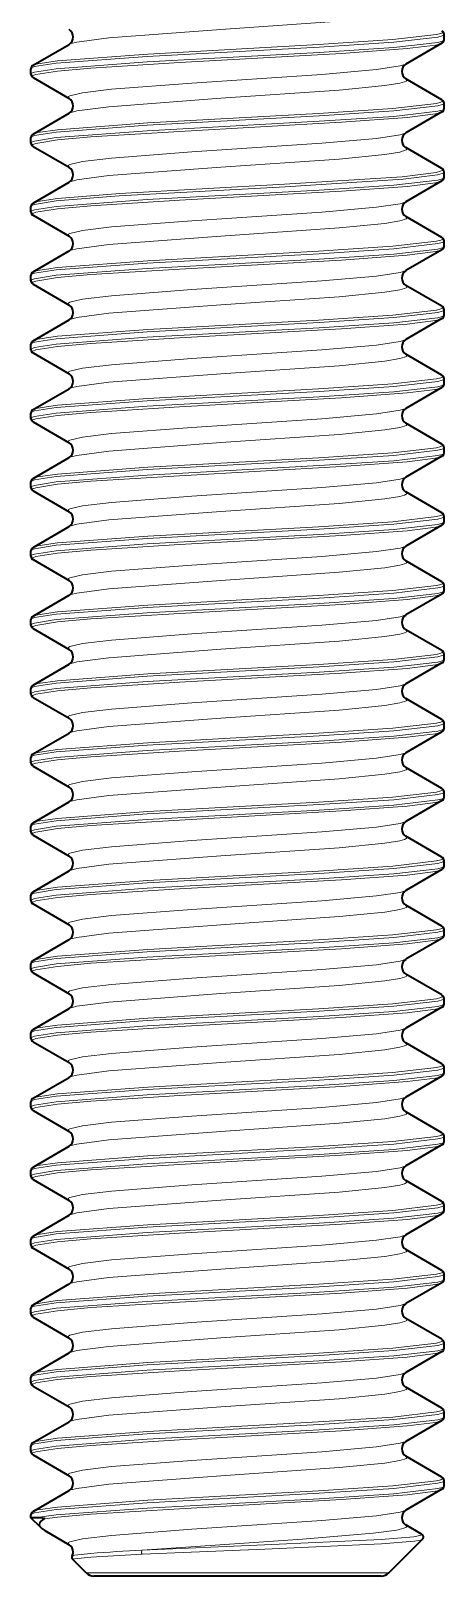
# Model space of a CAD drawing. Extents: x 327 to 941, y 153 to 765.
# Drawn here: x 621 to 624, y 681.17 to 692.39 of the extents above; entities that cross this region are included whole.
import ezdxf

# ---------------------------------------------------------------- set-up
doc = ezdxf.new("R2010")
doc.units = 0

msp = doc.modelspace()

# ---------------------------------------------------------------- linework, layer by layer
at = {"color": 7, "lineweight": 35, "ltscale": 0.007571}
for p, q in [((623.984, 692.302), (623.722, 692.15)), ((621.016, 692.141), (621.278, 692.293)), ((621.016, 692.052), (621.278, 691.9)), ((623.984, 691.891), (623.722, 692.043)), ((621.016, 691.641), (621.278, 691.793)), ((623.984, 691.802), (623.722, 691.65)), ((621.016, 691.552), (621.278, 691.4)), ((623.984, 691.391), (623.722, 691.543)), ((621.016, 691.141), (621.278, 691.293)), ((623.984, 691.302), (623.722, 691.15)), ((621.016, 691.052), (621.278, 690.9)), ((623.984, 690.891), (623.722, 691.043)), ((621.016, 690.641), (621.278, 690.793)), ((623.984, 690.802), (623.722, 690.65)), ((623.984, 690.391), (623.722, 690.543)), ((621.016, 690.141), (621.278, 690.293)), ((623.984, 689.891), (623.722, 690.043)), ((621.016, 689.641), (621.278, 689.793)), ((623.984, 689.391), (623.722, 689.543)), ((621.016, 689.141), (621.278, 689.293)), ((623.984, 688.891), (623.722, 689.043)), ((621.016, 688.641), (621.278, 688.793)), ((623.984, 688.391), (623.722, 688.543)), ((621.016, 688.141), (621.278, 688.293)), ((623.984, 687.891), (623.722, 688.043)), ((621.016, 687.641), (621.278, 687.793)), ((623.984, 687.391), (623.722, 687.543)), ((621.016, 687.141), (621.278, 687.293)), ((623.984, 686.891), (623.722, 687.043)), ((621.016, 686.641), (621.278, 686.793)), ((623.984, 686.391), (623.722, 686.543)), ((621.016, 686.141), (621.278, 686.293)), ((623.984, 685.891), (623.722, 686.043)), ((621.016, 685.641), (621.278, 685.793)), ((623.984, 685.391), (623.722, 685.543)), ((621.016, 685.141), (621.278, 685.293)), ((623.984, 684.891), (623.722, 685.043)), ((621.016, 684.641), (621.278, 684.793)), ((623.984, 684.391), (623.722, 684.543)), ((621.016, 684.141), (621.278, 684.293)), ((623.984, 683.891), (623.722, 684.043)), ((621.016, 683.641), (621.278, 683.793)), ((623.984, 683.391), (623.722, 683.543)), ((621.016, 683.141), (621.278, 683.293)), ((623.984, 682.891), (623.722, 683.043)), ((621.016, 682.641), (621.278, 682.793)), ((623.984, 682.391), (623.722, 682.543)), ((621.016, 682.141), (621.278, 682.293)), ((623.984, 681.891), (623.722, 682.043)), ((621.016, 681.641), (621.278, 681.793))]:
    msp.add_line(p, q, dxfattribs=at)
at = {"color": 7, "lineweight": 35, "ltscale": 0.000987244}
for p, q in [((624, 692.326), (624, 692.366)), ((621, 692.076), (621, 692.116)), ((624, 691.826), (624, 691.866)), ((621, 691.576), (621, 691.616)), ((624, 691.326), (624, 691.366)), ((621, 691.076), (621, 691.116)), ((624, 690.826), (624, 690.866)), ((621, 690.576), (621, 690.616))]:
    msp.add_line(p, q, dxfattribs=at)
at = {"color": 7, "lineweight": 35, "ltscale": 0.00757}
for p, q in [((621.016, 690.552), (621.278, 690.4)), ((623.984, 690.302), (623.722, 690.15)), ((621.016, 690.052), (621.278, 689.9)), ((623.984, 689.802), (623.722, 689.65)), ((621.016, 689.552), (621.278, 689.4)), ((623.984, 689.302), (623.722, 689.15)), ((621.016, 689.052), (621.278, 688.9)), ((623.984, 688.802), (623.722, 688.65)), ((621.016, 688.552), (621.278, 688.4)), ((623.984, 688.302), (623.722, 688.15)), ((621.016, 688.052), (621.278, 687.9)), ((623.984, 687.802), (623.722, 687.65)), ((621.016, 687.552), (621.278, 687.4)), ((623.984, 687.302), (623.722, 687.15)), ((621.016, 687.052), (621.278, 686.9)), ((623.984, 686.802), (623.722, 686.65)), ((621.016, 686.552), (621.278, 686.4)), ((623.984, 686.302), (623.722, 686.15)), ((621.016, 686.052), (621.278, 685.9)), ((623.984, 685.802), (623.722, 685.65)), ((621.016, 685.552), (621.278, 685.4)), ((623.984, 685.302), (623.722, 685.15)), ((621.016, 685.052), (621.278, 684.9)), ((623.984, 684.802), (623.722, 684.65)), ((621.016, 684.552), (621.278, 684.4)), ((623.984, 684.302), (623.722, 684.15)), ((621.016, 684.052), (621.278, 683.9)), ((623.984, 683.802), (623.722, 683.65)), ((621.016, 683.552), (621.278, 683.4)), ((623.984, 683.302), (623.722, 683.15)), ((621.016, 683.052), (621.278, 682.9)), ((623.984, 682.802), (623.722, 682.65)), ((621.016, 682.552), (621.278, 682.4)), ((623.984, 682.302), (623.722, 682.15)), ((621.016, 682.052), (621.278, 681.9)), ((623.984, 681.802), (623.722, 681.65))]:
    msp.add_line(p, q, dxfattribs=at)
at = {"color": 7, "lineweight": 35, "ltscale": 0.000985718}
for p, q in [((624, 690.326), (624, 690.366)), ((621, 690.076), (621, 690.116)), ((624, 689.826), (624, 689.866)), ((621, 689.576), (621, 689.616)), ((624, 689.326), (624, 689.366)), ((621, 689.076), (621, 689.116)), ((624, 688.826), (624, 688.866)), ((621, 688.576), (621, 688.616)), ((624, 688.326), (624, 688.366)), ((621, 688.076), (621, 688.116)), ((624, 687.826), (624, 687.866)), ((621, 687.576), (621, 687.616)), ((624, 687.326), (624, 687.366)), ((621, 687.076), (621, 687.116)), ((624, 686.826), (624, 686.866)), ((621, 686.576), (621, 686.616)), ((624, 686.326), (624, 686.366)), ((621, 686.076), (621, 686.116)), ((624, 685.826), (624, 685.866)), ((621, 685.576), (621, 685.616)), ((624, 685.326), (624, 685.366)), ((621, 685.076), (621, 685.116)), ((624, 684.826), (624, 684.866)), ((621, 684.576), (621, 684.616)), ((624, 684.326), (624, 684.366)), ((621, 684.076), (621, 684.116)), ((624, 683.826), (624, 683.866)), ((621, 683.576), (621, 683.616)), ((624, 683.326), (624, 683.366)), ((621, 683.076), (621, 683.116)), ((624, 682.826), (624, 682.866)), ((621, 682.576), (621, 682.616)), ((624, 682.326), (624, 682.366)), ((621, 682.076), (621, 682.116)), ((624, 681.826), (624, 681.866))]:
    msp.add_line(p, q, dxfattribs=at)
at = {"color": 7, "lineweight": 35, "ltscale": 0.000491333}
msp.add_line((621, 681.596), (621, 681.616), dxfattribs=at)
at = {"color": 7, "lineweight": 35, "ltscale": 0.001141}
msp.add_line((621.046, 681.596), (621, 681.596), dxfattribs=at)
at = {"color": 7, "lineweight": 35, "ltscale": 0.002551}
msp.add_line((621.072, 681.524), (621, 681.596), dxfattribs=at)
at = {"color": 7, "lineweight": 35, "ltscale": 0.000131553}
msp.add_line((621.101, 681.587), (621.097, 681.59), dxfattribs=at)
at = {"color": 7, "lineweight": 13, "ltscale": 0.002306}
msp.add_line((621.193, 681.599), (621.101, 681.587), dxfattribs=at)
at = {"color": 7, "lineweight": 35, "ltscale": 0.003328}
msp.add_line((623.837, 681.476), (623.722, 681.543), dxfattribs=at)
at = {"color": 7, "lineweight": 13, "ltscale": 0.000780697}
msp.add_line((621.101, 681.502), (621.076, 681.521), dxfattribs=at)
at = {"color": 7, "lineweight": 35, "ltscale": 0.005112}
msp.add_line((621.101, 681.502), (621.278, 681.4), dxfattribs=at)
at = {"color": 7, "lineweight": 35, "ltscale": 0.008615}
msp.add_line((623.599, 681.195), (623.843, 681.439), dxfattribs=at)
at = {"color": 7, "lineweight": 13, "ltscale": 0.009292}
msp.add_line((621.807, 681.33), (621.436, 681.309), dxfattribs=at)
at = {"color": 7, "lineweight": 35, "ltscale": 0.003435}
msp.add_line((621.401, 681.195), (621.304, 681.293), dxfattribs=at)
at = {"color": 7, "lineweight": 13, "ltscale": 0.003365}
msp.add_line((621.535, 681.195), (621.401, 681.195), dxfattribs=at)
at = {"color": 7, "lineweight": 13, "ltscale": 0.051595}
msp.add_line((623.599, 681.195), (621.535, 681.195), dxfattribs=at)
at = {"color": 7, "lineweight": 35, "ltscale": 0.003191}
msp.add_line((621.585, 681.172), (621.457, 681.172), dxfattribs=at)
at = {"color": 7, "lineweight": 35, "ltscale": 0.04894}
msp.add_line((623.543, 681.172), (621.585, 681.172), dxfattribs=at)
at = {"color": 7, "lineweight": 13}
for points in [[(621.278, 692.293), (621.291, 692.298), (621.333, 692.309), (621.565, 692.34), (622.38, 692.401), (623.237, 692.46), (623.57, 692.493), (623.679, 692.511), (623.713, 692.521), (623.724, 692.526), (623.728, 692.529), (623.729, 692.531), (623.729, 692.534)], [(624, 692.366), (623.999, 692.364), (623.998, 692.362), (623.995, 692.359), (623.986, 692.355), (623.955, 692.346), (623.636, 692.309), (623.093, 692.273), (621.845, 692.205), (621.184, 692.156)], [(624, 692.326), (623.999, 692.324), (623.998, 692.323), (623.995, 692.32), (623.986, 692.316), (623.955, 692.307), (623.635, 692.27), (623.092, 692.234), (621.844, 692.166), (621.184, 692.116)], [(623.99, 692.383), (623.989, 692.381), (623.988, 692.38), (623.985, 692.377), (623.976, 692.372), (623.945, 692.364), (623.628, 692.327), (623.088, 692.291), (621.848, 692.222), (621.192, 692.173)], [(623.984, 692.302), (623.973, 692.297), (623.938, 692.288), (623.732, 692.262), (623.256, 692.227), (622.078, 692.161), (621.435, 692.121), (621.193, 692.099)], [(621.184, 692.156), (621.026, 692.131), (621.005, 692.122), (621.001, 692.119), (621, 692.118), (621, 692.116)], [(621.184, 692.116), (621.026, 692.091), (621.005, 692.083), (621.001, 692.08), (621, 692.079), (621, 692.076)], [(621.193, 692.099), (621.036, 692.074), (621.015, 692.066), (621.011, 692.063), (621.01, 692.061), (621.01, 692.059)], [(621.192, 692.173), (621.049, 692.152), (621.016, 692.141)], [(621.271, 691.909), (621.272, 691.912), (621.274, 691.915), (621.283, 691.92), (621.374, 691.942), (621.585, 691.967), (622.168, 692.012), (623.113, 692.075), (623.509, 692.11), (623.68, 692.136), (623.722, 692.15)], [(621.278, 691.793), (621.291, 691.798), (621.333, 691.809), (621.565, 691.84), (622.38, 691.901), (623.237, 691.96), (623.57, 691.993), (623.679, 692.011), (623.713, 692.021), (623.724, 692.026), (623.728, 692.029), (623.729, 692.031), (623.729, 692.034)], [(624, 691.866), (623.999, 691.864), (623.998, 691.862), (623.995, 691.859), (623.986, 691.855), (623.955, 691.846), (623.636, 691.809), (623.093, 691.773), (621.845, 691.705), (621.184, 691.656)], [(623.99, 691.883), (623.989, 691.881), (623.988, 691.88), (623.985, 691.877), (623.976, 691.872), (623.945, 691.864), (623.628, 691.827), (623.088, 691.791), (621.848, 691.722), (621.192, 691.673)], [(624, 691.826), (623.999, 691.824), (623.998, 691.823), (623.995, 691.82), (623.986, 691.816), (623.955, 691.807), (623.635, 691.77), (623.092, 691.734), (621.844, 691.666), (621.184, 691.616)], [(623.984, 691.802), (623.973, 691.797), (623.938, 691.788), (623.732, 691.762), (623.256, 691.727), (622.078, 691.661), (621.435, 691.621), (621.193, 691.599)], [(621.184, 691.656), (621.026, 691.631), (621.005, 691.622), (621.001, 691.619), (621, 691.618), (621, 691.616)], [(621.192, 691.673), (621.049, 691.652), (621.016, 691.641)], [(621.271, 691.409), (621.272, 691.412), (621.274, 691.415), (621.283, 691.42), (621.374, 691.442), (621.585, 691.467), (622.168, 691.512), (623.113, 691.575), (623.509, 691.61), (623.68, 691.636), (623.722, 691.65)], [(621.184, 691.616), (621.026, 691.591), (621.005, 691.583), (621.001, 691.58), (621, 691.579), (621, 691.576)], [(621.193, 691.599), (621.036, 691.574), (621.015, 691.566), (621.011, 691.563), (621.01, 691.561), (621.01, 691.559)], [(621.278, 691.293), (621.291, 691.298), (621.333, 691.309), (621.565, 691.34), (622.38, 691.401), (623.237, 691.46), (623.57, 691.493), (623.679, 691.511), (623.713, 691.521), (623.724, 691.526), (623.728, 691.529), (623.729, 691.531), (623.729, 691.534)], [(621.184, 691.156), (621.64, 691.192), (622.845, 691.259), (623.703, 691.315), (623.953, 691.346), (623.985, 691.355), (623.995, 691.359), (623.998, 691.362), (623.999, 691.364), (624, 691.366)], [(624, 691.326), (623.999, 691.324), (623.998, 691.323), (623.995, 691.32), (623.986, 691.316), (623.955, 691.307), (623.635, 691.27), (623.092, 691.234), (621.844, 691.166), (621.184, 691.116)], [(621.192, 691.173), (621.645, 691.21), (622.842, 691.277), (623.695, 691.332), (623.943, 691.363), (623.975, 691.372), (623.985, 691.376), (623.988, 691.38), (623.989, 691.381), (623.99, 691.383)], [(623.984, 691.302), (623.973, 691.297), (623.938, 691.288), (623.732, 691.262), (623.256, 691.227), (622.078, 691.161), (621.435, 691.121), (621.193, 691.099)], [(621.184, 691.156), (621.026, 691.131), (621.005, 691.122), (621.001, 691.119), (621, 691.116)], [(621.184, 691.116), (621.026, 691.091), (621.005, 691.083), (621.001, 691.08), (621, 691.079), (621, 691.076)], [(621.193, 691.099), (621.036, 691.074), (621.015, 691.066), (621.011, 691.063), (621.01, 691.061), (621.01, 691.059)], [(621.192, 691.173), (621.049, 691.152), (621.016, 691.141)], [(621.271, 690.909), (621.272, 690.912), (621.274, 690.915), (621.283, 690.92), (621.374, 690.942), (621.585, 690.967), (622.168, 691.012), (623.113, 691.075), (623.509, 691.11), (623.68, 691.136), (623.722, 691.15)], [(621.278, 690.793), (621.291, 690.798), (621.333, 690.809), (621.565, 690.84), (622.38, 690.901), (623.237, 690.96), (623.57, 690.993), (623.679, 691.011), (623.713, 691.021), (623.724, 691.026), (623.728, 691.029), (623.729, 691.031), (623.729, 691.034)], [(624, 690.866), (623.999, 690.864), (623.998, 690.862), (623.995, 690.859), (623.986, 690.855), (623.955, 690.846), (623.636, 690.809), (623.093, 690.773), (621.845, 690.705), (621.184, 690.656)], [(623.99, 690.883), (623.989, 690.881), (623.988, 690.88), (623.985, 690.877), (623.976, 690.872), (623.945, 690.864), (623.628, 690.827), (623.088, 690.791), (621.848, 690.722), (621.192, 690.673)], [(624, 690.826), (623.999, 690.824), (623.998, 690.823), (623.995, 690.82), (623.986, 690.816), (623.955, 690.807), (623.635, 690.77), (623.092, 690.734), (621.844, 690.666), (621.184, 690.616)], [(623.984, 690.802), (623.973, 690.797), (623.938, 690.788), (623.732, 690.762), (623.256, 690.727), (622.078, 690.661), (621.435, 690.621), (621.193, 690.599)], [(621.184, 690.656), (621.026, 690.631), (621.005, 690.622), (621.001, 690.619), (621, 690.618), (621, 690.616)], [(621.184, 690.616), (621.026, 690.591), (621.005, 690.583), (621.001, 690.58), (621, 690.579), (621, 690.576)], [(621.192, 690.673), (621.049, 690.652), (621.016, 690.641)], [(621.271, 690.409), (621.272, 690.412), (621.274, 690.415), (621.283, 690.42), (621.374, 690.442), (621.585, 690.467), (622.168, 690.512), (623.113, 690.575), (623.509, 690.61), (623.68, 690.636), (623.722, 690.65)], [(621.193, 690.599), (621.036, 690.574), (621.015, 690.566), (621.011, 690.563), (621.01, 690.561), (621.01, 690.559)], [(621.278, 690.293), (621.291, 690.298), (621.333, 690.309), (621.565, 690.34), (622.38, 690.401), (623.237, 690.46), (623.57, 690.493), (623.679, 690.511), (623.713, 690.521), (623.724, 690.526), (623.728, 690.529), (623.729, 690.531), (623.729, 690.534)], [(624, 690.366), (623.999, 690.364), (623.998, 690.362), (623.995, 690.359), (623.986, 690.355), (623.955, 690.346), (623.636, 690.309), (623.093, 690.273), (621.845, 690.205), (621.184, 690.156)], [(624, 690.326), (623.999, 690.324), (623.998, 690.323), (623.995, 690.32), (623.986, 690.316), (623.955, 690.307), (623.635, 690.27), (623.092, 690.234), (621.844, 690.166), (621.184, 690.116)], [(623.99, 690.383), (623.989, 690.381), (623.988, 690.38), (623.985, 690.377), (623.976, 690.372), (623.945, 690.364), (623.628, 690.327), (623.088, 690.291), (621.848, 690.222), (621.192, 690.173)], [(623.984, 690.302), (623.973, 690.297), (623.938, 690.288), (623.732, 690.262), (623.256, 690.227), (622.078, 690.161), (621.435, 690.121), (621.193, 690.099)], [(621.192, 690.173), (621.049, 690.152), (621.016, 690.141)], [(621.184, 690.156), (621.026, 690.131), (621.005, 690.122), (621.001, 690.119), (621, 690.118), (621, 690.116)], [(621.184, 690.116), (621.026, 690.091), (621.005, 690.083), (621.001, 690.08), (621, 690.079), (621, 690.076)], [(621.193, 690.099), (621.036, 690.074), (621.015, 690.066), (621.011, 690.063), (621.01, 690.061), (621.01, 690.059)], [(621.271, 689.909), (621.272, 689.912), (621.274, 689.915), (621.283, 689.92), (621.374, 689.942), (621.585, 689.967), (622.168, 690.012), (623.113, 690.075), (623.509, 690.11), (623.68, 690.136), (623.722, 690.15)], [(621.278, 689.793), (621.291, 689.798), (621.333, 689.809), (621.565, 689.84), (622.38, 689.901), (623.237, 689.96), (623.57, 689.993), (623.679, 690.011), (623.713, 690.021), (623.724, 690.026), (623.728, 690.029), (623.729, 690.031), (623.729, 690.034)], [(624, 689.866), (623.999, 689.864), (623.998, 689.862), (623.995, 689.859), (623.986, 689.855), (623.955, 689.846), (623.636, 689.809), (623.093, 689.773), (621.845, 689.705), (621.184, 689.656)], [(623.99, 689.883), (623.989, 689.881), (623.988, 689.88), (623.985, 689.877), (623.976, 689.872), (623.945, 689.864), (623.628, 689.827), (623.088, 689.791), (621.848, 689.722), (621.192, 689.673)], [(624, 689.826), (623.999, 689.824), (623.998, 689.823), (623.995, 689.82), (623.986, 689.816), (623.955, 689.807), (623.635, 689.77), (623.092, 689.734), (621.844, 689.666), (621.184, 689.616)], [(623.984, 689.802), (623.973, 689.797), (623.938, 689.788), (623.732, 689.762), (623.256, 689.727), (622.078, 689.661), (621.435, 689.621), (621.193, 689.599)], [(621.184, 689.656), (621.026, 689.631), (621.005, 689.622), (621.001, 689.619), (621, 689.618), (621, 689.616)], [(621.184, 689.616), (621.026, 689.591), (621.005, 689.583), (621.001, 689.58), (621, 689.579), (621, 689.576)], [(621.192, 689.673), (621.049, 689.652), (621.016, 689.641)], [(621.271, 689.409), (621.272, 689.412), (621.274, 689.415), (621.283, 689.42), (621.374, 689.442), (621.585, 689.467), (622.168, 689.512), (623.113, 689.575), (623.509, 689.61), (623.68, 689.636), (623.722, 689.65)], [(621.193, 689.599), (621.036, 689.574), (621.015, 689.566), (621.011, 689.563), (621.01, 689.561), (621.01, 689.559)], [(621.278, 689.293), (621.291, 689.298), (621.333, 689.309), (621.565, 689.34), (622.38, 689.401), (623.237, 689.46), (623.57, 689.493), (623.679, 689.511), (623.713, 689.521), (623.724, 689.526), (623.728, 689.529), (623.729, 689.531), (623.729, 689.534)], [(623.99, 689.383), (623.989, 689.381), (623.988, 689.38), (623.985, 689.377), (623.976, 689.372), (623.945, 689.364), (623.628, 689.327), (623.088, 689.291), (621.848, 689.222), (621.192, 689.173)], [(624, 689.366), (623.999, 689.364), (623.998, 689.362), (623.995, 689.359), (623.986, 689.355), (623.955, 689.346), (623.636, 689.309), (623.093, 689.273), (621.845, 689.205), (621.184, 689.156)], [(624, 689.326), (623.999, 689.324), (623.998, 689.323), (623.995, 689.32), (623.986, 689.316), (623.955, 689.307), (623.635, 689.27), (623.092, 689.234), (621.844, 689.166), (621.184, 689.116)], [(623.984, 689.302), (623.973, 689.297), (623.938, 689.288), (623.732, 689.262), (623.256, 689.227), (622.078, 689.161), (621.435, 689.121), (621.193, 689.099)], [(621.192, 689.173), (621.049, 689.152), (621.016, 689.141)], [(621.184, 689.156), (621.026, 689.131), (621.005, 689.122), (621.001, 689.119), (621, 689.118), (621, 689.116)], [(621.184, 689.116), (621.026, 689.091), (621.005, 689.083), (621.001, 689.08), (621, 689.079), (621, 689.076)], [(621.193, 689.099), (621.036, 689.074), (621.015, 689.066), (621.011, 689.063), (621.01, 689.061), (621.01, 689.059)], [(621.271, 688.909), (621.272, 688.912), (621.274, 688.915), (621.283, 688.92), (621.374, 688.942), (621.585, 688.967), (622.168, 689.012), (623.113, 689.075), (623.509, 689.11), (623.68, 689.136), (623.722, 689.15)], [(621.278, 688.793), (621.291, 688.798), (621.333, 688.809), (621.565, 688.84), (622.38, 688.901), (623.237, 688.96), (623.57, 688.993), (623.679, 689.011), (623.713, 689.021), (623.724, 689.026), (623.728, 689.029), (623.729, 689.031), (623.729, 689.034)], [(624, 688.866), (623.999, 688.864), (623.998, 688.862), (623.995, 688.859), (623.986, 688.855), (623.955, 688.846), (623.636, 688.809), (623.093, 688.773), (621.845, 688.705), (621.184, 688.656)], [(624, 688.826), (623.999, 688.824), (623.998, 688.823), (623.995, 688.82), (623.986, 688.816), (623.955, 688.807), (623.635, 688.77), (623.092, 688.734), (621.844, 688.666), (621.184, 688.616)], [(623.99, 688.883), (623.989, 688.881), (623.988, 688.88), (623.985, 688.877), (623.976, 688.872), (623.945, 688.864), (623.628, 688.827), (623.088, 688.791), (621.848, 688.722), (621.192, 688.673)], [(623.984, 688.802), (623.973, 688.797), (623.938, 688.788), (623.732, 688.762), (623.256, 688.727), (622.078, 688.661), (621.435, 688.621), (621.193, 688.599)], [(621.184, 688.656), (621.026, 688.631), (621.005, 688.622), (621.001, 688.619), (621, 688.618), (621, 688.616)], [(621.184, 688.616), (621.026, 688.591), (621.005, 688.583), (621.001, 688.58), (621, 688.579), (621, 688.576)], [(621.193, 688.599), (621.036, 688.574), (621.015, 688.566), (621.011, 688.563), (621.01, 688.561), (621.01, 688.559)], [(621.192, 688.673), (621.049, 688.652), (621.016, 688.641)], [(621.271, 688.409), (621.272, 688.412), (621.274, 688.415), (621.283, 688.42), (621.374, 688.442), (621.585, 688.467), (622.168, 688.512), (623.113, 688.575), (623.509, 688.61), (623.68, 688.636), (623.722, 688.65)], [(621.278, 688.293), (621.291, 688.298), (621.333, 688.309), (621.565, 688.34), (622.38, 688.401), (623.237, 688.46), (623.57, 688.493), (623.679, 688.511), (623.713, 688.521), (623.724, 688.526), (623.728, 688.529), (623.729, 688.531), (623.729, 688.534)], [(623.99, 688.383), (623.989, 688.381), (623.988, 688.38), (623.985, 688.377), (623.976, 688.372), (623.945, 688.364), (623.628, 688.327), (623.088, 688.291), (621.848, 688.222), (621.192, 688.173)], [(624, 688.366), (623.999, 688.364), (623.998, 688.362), (623.995, 688.359), (623.986, 688.355), (623.955, 688.346), (623.636, 688.309), (623.093, 688.273), (621.845, 688.205), (621.184, 688.156)], [(624, 688.326), (623.999, 688.324), (623.998, 688.323), (623.995, 688.32), (623.986, 688.316), (623.955, 688.307), (623.635, 688.27), (623.092, 688.234), (621.844, 688.166), (621.184, 688.116)], [(623.984, 688.302), (623.973, 688.297), (623.938, 688.288), (623.732, 688.262), (623.256, 688.227), (622.078, 688.161), (621.435, 688.121), (621.193, 688.099)], [(621.184, 688.156), (621.026, 688.131), (621.005, 688.122), (621.001, 688.119), (621, 688.118), (621, 688.116)], [(621.192, 688.173), (621.049, 688.152), (621.016, 688.141)], [(621.271, 687.909), (621.272, 687.912), (621.274, 687.915), (621.283, 687.92), (621.374, 687.942), (621.585, 687.967), (622.168, 688.012), (623.113, 688.075), (623.509, 688.11), (623.68, 688.136), (623.722, 688.15)], [(621.184, 688.116), (621.026, 688.091), (621.005, 688.083), (621.001, 688.08), (621, 688.079), (621, 688.076)], [(621.193, 688.099), (621.036, 688.074), (621.015, 688.066), (621.011, 688.063), (621.01, 688.061), (621.01, 688.059)], [(621.278, 687.793), (621.291, 687.798), (621.333, 687.809), (621.565, 687.84), (622.38, 687.901), (623.237, 687.96), (623.57, 687.993), (623.679, 688.011), (623.713, 688.021), (623.724, 688.026), (623.728, 688.029), (623.729, 688.031), (623.729, 688.034)], [(624, 687.866), (623.999, 687.864), (623.998, 687.862), (623.995, 687.859), (623.986, 687.855), (623.955, 687.846), (623.636, 687.809), (623.093, 687.773), (621.845, 687.705), (621.184, 687.656)], [(624, 687.826), (623.999, 687.824), (623.998, 687.823), (623.995, 687.82), (623.986, 687.816), (623.955, 687.807), (623.635, 687.77), (623.092, 687.734), (621.844, 687.666), (621.184, 687.616)], [(623.99, 687.883), (623.989, 687.881), (623.988, 687.88), (623.985, 687.877), (623.976, 687.872), (623.945, 687.864), (623.628, 687.827), (623.088, 687.791), (621.848, 687.722), (621.192, 687.673)], [(623.984, 687.802), (623.973, 687.797), (623.938, 687.788), (623.732, 687.762), (623.256, 687.727), (622.078, 687.661), (621.435, 687.621), (621.193, 687.599)], [(621.184, 687.656), (621.026, 687.631), (621.005, 687.622), (621.001, 687.619), (621, 687.618), (621, 687.616)], [(621.184, 687.616), (621.026, 687.591), (621.005, 687.583), (621.001, 687.58), (621, 687.579), (621, 687.576)], [(621.193, 687.599), (621.036, 687.574), (621.015, 687.566), (621.011, 687.563), (621.01, 687.561), (621.01, 687.559)], [(621.192, 687.673), (621.049, 687.652), (621.016, 687.641)], [(621.271, 687.409), (621.272, 687.412), (621.274, 687.415), (621.283, 687.42), (621.374, 687.442), (621.585, 687.467), (622.168, 687.512), (623.113, 687.575), (623.509, 687.61), (623.68, 687.636), (623.722, 687.65)], [(621.278, 687.293), (621.291, 687.298), (621.333, 687.309), (621.565, 687.34), (622.38, 687.401), (623.237, 687.46), (623.57, 687.493), (623.679, 687.511), (623.713, 687.521), (623.724, 687.526), (623.728, 687.529), (623.729, 687.531), (623.729, 687.534)], [(624, 687.366), (623.999, 687.364), (623.998, 687.362), (623.995, 687.359), (623.986, 687.355), (623.955, 687.346), (623.636, 687.309), (623.093, 687.273), (621.845, 687.205), (621.184, 687.156)], [(623.99, 687.383), (623.989, 687.381), (623.988, 687.38), (623.985, 687.377), (623.976, 687.372), (623.945, 687.364), (623.628, 687.327), (623.088, 687.291), (621.848, 687.222), (621.192, 687.173)], [(624, 687.326), (623.999, 687.324), (623.998, 687.323), (623.995, 687.32), (623.986, 687.316), (623.955, 687.307), (623.635, 687.27), (623.092, 687.234), (621.844, 687.166), (621.184, 687.116)], [(623.984, 687.302), (623.973, 687.297), (623.938, 687.288), (623.732, 687.262), (623.256, 687.227), (622.078, 687.161), (621.435, 687.121), (621.193, 687.099)], [(621.184, 687.156), (621.026, 687.131), (621.005, 687.122), (621.001, 687.119), (621, 687.118), (621, 687.116)], [(621.192, 687.173), (621.049, 687.152), (621.016, 687.141)], [(621.271, 686.909), (621.272, 686.912), (621.274, 686.915), (621.283, 686.92), (621.374, 686.942), (621.585, 686.967), (622.168, 687.012), (623.113, 687.075), (623.509, 687.11), (623.68, 687.136), (623.722, 687.15)], [(621.184, 687.116), (621.026, 687.091), (621.005, 687.083), (621.001, 687.08), (621, 687.079), (621, 687.076)], [(621.193, 687.099), (621.036, 687.074), (621.015, 687.066), (621.011, 687.063), (621.01, 687.061), (621.01, 687.059)], [(621.278, 686.793), (621.291, 686.798), (621.333, 686.809), (621.565, 686.84), (622.38, 686.901), (623.237, 686.96), (623.57, 686.993), (623.679, 687.011), (623.713, 687.021), (623.724, 687.026), (623.728, 687.029), (623.729, 687.031), (623.729, 687.034)], [(624, 686.866), (623.999, 686.864), (623.998, 686.862), (623.995, 686.859), (623.986, 686.855), (623.955, 686.846), (623.636, 686.809), (623.093, 686.773), (621.845, 686.705), (621.184, 686.656)], [(624, 686.826), (623.999, 686.824), (623.998, 686.823), (623.995, 686.82), (623.986, 686.816), (623.955, 686.807), (623.635, 686.77), (623.092, 686.734), (621.844, 686.666), (621.184, 686.616)], [(623.99, 686.883), (623.989, 686.881), (623.988, 686.88), (623.985, 686.877), (623.976, 686.872), (623.945, 686.864), (623.628, 686.827), (623.088, 686.791), (621.848, 686.722), (621.192, 686.673)], [(623.984, 686.802), (623.973, 686.797), (623.938, 686.788), (623.732, 686.762), (623.256, 686.727), (622.078, 686.661), (621.435, 686.621), (621.193, 686.599)], [(621.184, 686.656), (621.026, 686.631), (621.005, 686.622), (621.001, 686.619), (621, 686.618), (621, 686.616)], [(621.184, 686.616), (621.026, 686.591), (621.005, 686.583), (621.001, 686.58), (621, 686.579), (621, 686.576)], [(621.193, 686.599), (621.036, 686.574), (621.015, 686.566), (621.011, 686.563), (621.01, 686.561), (621.01, 686.559)], [(621.192, 686.673), (621.049, 686.652), (621.016, 686.641)], [(621.271, 686.409), (621.272, 686.412), (621.274, 686.415), (621.283, 686.42), (621.374, 686.442), (621.585, 686.467), (622.168, 686.512), (623.113, 686.575), (623.509, 686.61), (623.68, 686.636), (623.722, 686.65)], [(621.278, 686.293), (621.291, 686.298), (621.333, 686.309), (621.565, 686.34), (622.38, 686.401), (623.237, 686.46), (623.57, 686.493), (623.679, 686.511), (623.713, 686.521), (623.724, 686.526), (623.728, 686.529), (623.729, 686.531), (623.729, 686.534)], [(624, 686.366), (623.999, 686.364), (623.998, 686.362), (623.995, 686.359), (623.986, 686.355), (623.955, 686.346), (623.636, 686.309), (623.093, 686.273), (621.845, 686.205), (621.184, 686.156)], [(623.99, 686.383), (623.989, 686.381), (623.988, 686.38), (623.985, 686.377), (623.976, 686.372), (623.945, 686.364), (623.628, 686.327), (623.088, 686.291), (621.848, 686.222), (621.192, 686.173)], [(624, 686.326), (623.999, 686.324), (623.998, 686.323), (623.995, 686.32), (623.986, 686.316), (623.955, 686.307), (623.635, 686.27), (623.092, 686.234), (621.844, 686.166), (621.184, 686.116)], [(623.984, 686.302), (623.973, 686.297), (623.938, 686.288), (623.732, 686.262), (623.256, 686.227), (622.078, 686.161), (621.435, 686.121), (621.193, 686.099)], [(621.184, 686.156), (621.026, 686.131), (621.005, 686.122), (621.001, 686.119), (621, 686.118), (621, 686.116)], [(621.192, 686.173), (621.049, 686.152), (621.016, 686.141)], [(621.271, 685.909), (621.272, 685.912), (621.274, 685.915), (621.283, 685.92), (621.374, 685.942), (621.585, 685.967), (622.168, 686.012), (623.113, 686.075), (623.509, 686.11), (623.68, 686.136), (623.722, 686.15)], [(621.184, 686.116), (621.026, 686.091), (621.005, 686.083), (621.001, 686.08), (621, 686.079), (621, 686.076)], [(621.193, 686.099), (621.036, 686.074), (621.015, 686.066), (621.011, 686.063), (621.01, 686.061), (621.01, 686.059)], [(621.278, 685.793), (621.291, 685.798), (621.333, 685.809), (621.565, 685.84), (622.38, 685.901), (623.237, 685.96), (623.57, 685.993), (623.679, 686.011), (623.713, 686.021), (623.724, 686.026), (623.728, 686.029), (623.729, 686.031), (623.729, 686.034)], [(624, 685.866), (623.999, 685.864), (623.998, 685.862), (623.995, 685.859), (623.986, 685.855), (623.955, 685.846), (623.636, 685.809), (623.093, 685.773), (621.845, 685.705), (621.184, 685.656)], [(624, 685.826), (623.999, 685.824), (623.998, 685.823), (623.995, 685.82), (623.986, 685.816), (623.955, 685.807), (623.635, 685.77), (623.092, 685.734), (621.844, 685.666), (621.184, 685.616)], [(623.99, 685.883), (623.989, 685.881), (623.988, 685.88), (623.985, 685.877), (623.976, 685.872), (623.945, 685.864), (623.628, 685.827), (623.088, 685.791), (621.848, 685.722), (621.192, 685.673)], [(623.984, 685.802), (623.973, 685.797), (623.938, 685.788), (623.732, 685.762), (623.256, 685.727), (622.078, 685.661), (621.435, 685.621), (621.193, 685.599)], [(621.184, 685.656), (621.026, 685.631), (621.005, 685.622), (621.001, 685.619), (621, 685.618), (621, 685.616)], [(621.184, 685.616), (621.026, 685.591), (621.005, 685.583), (621.001, 685.58), (621, 685.579), (621, 685.576)], [(621.193, 685.599), (621.036, 685.574), (621.015, 685.566), (621.011, 685.563), (621.01, 685.561), (621.01, 685.559)], [(621.192, 685.673), (621.049, 685.652), (621.016, 685.641)], [(621.271, 685.409), (621.272, 685.412), (621.274, 685.415), (621.283, 685.42), (621.374, 685.442), (621.585, 685.467), (622.168, 685.512), (623.113, 685.575), (623.509, 685.61), (623.68, 685.636), (623.722, 685.65)], [(621.278, 685.293), (621.291, 685.298), (621.333, 685.309), (621.565, 685.34), (622.38, 685.401), (623.237, 685.46), (623.57, 685.493), (623.679, 685.511), (623.713, 685.521), (623.724, 685.526), (623.728, 685.529), (623.729, 685.531), (623.729, 685.534)], [(624, 685.366), (623.999, 685.364), (623.998, 685.362), (623.995, 685.359), (623.986, 685.355), (623.955, 685.346), (623.636, 685.309), (623.093, 685.273), (621.845, 685.205), (621.184, 685.156)], [(623.99, 685.383), (623.989, 685.381), (623.988, 685.38), (623.985, 685.377), (623.976, 685.372), (623.945, 685.364), (623.628, 685.327), (623.088, 685.291), (621.848, 685.222), (621.192, 685.173)], [(624, 685.326), (623.999, 685.324), (623.998, 685.323), (623.995, 685.32), (623.986, 685.316), (623.955, 685.307), (623.635, 685.27), (623.092, 685.234), (621.844, 685.166), (621.184, 685.116)], [(623.984, 685.302), (623.973, 685.297), (623.938, 685.288), (623.732, 685.262), (623.256, 685.227), (622.078, 685.161), (621.435, 685.121), (621.193, 685.099)], [(621.184, 685.156), (621.026, 685.131), (621.005, 685.122), (621.001, 685.119), (621, 685.118), (621, 685.116)], [(621.192, 685.173), (621.049, 685.152), (621.016, 685.141)], [(621.271, 684.909), (621.272, 684.912), (621.274, 684.915), (621.283, 684.92), (621.374, 684.942), (621.585, 684.967), (622.168, 685.012), (623.113, 685.075), (623.509, 685.11), (623.68, 685.136), (623.722, 685.15)], [(621.184, 685.116), (621.026, 685.091), (621.005, 685.083), (621.001, 685.08), (621, 685.079), (621, 685.076)], [(621.193, 685.099), (621.036, 685.074), (621.015, 685.066), (621.011, 685.063), (621.01, 685.061), (621.01, 685.059)], [(621.278, 684.793), (621.291, 684.798), (621.333, 684.809), (621.565, 684.84), (622.38, 684.901), (623.237, 684.96), (623.57, 684.993), (623.679, 685.011), (623.713, 685.021), (623.724, 685.026), (623.728, 685.029), (623.729, 685.031), (623.729, 685.034)], [(624, 684.866), (623.999, 684.864), (623.998, 684.862), (623.995, 684.859), (623.986, 684.855), (623.955, 684.846), (623.636, 684.809), (623.093, 684.773), (621.845, 684.705), (621.184, 684.656)], [(624, 684.826), (623.999, 684.824), (623.998, 684.823), (623.995, 684.82), (623.986, 684.816), (623.955, 684.807), (623.635, 684.77), (623.092, 684.734), (621.844, 684.666), (621.184, 684.616)], [(623.99, 684.883), (623.989, 684.881), (623.988, 684.88), (623.985, 684.877), (623.976, 684.872), (623.945, 684.864), (623.628, 684.827), (623.088, 684.791), (621.848, 684.722), (621.192, 684.673)], [(623.984, 684.802), (623.973, 684.797), (623.938, 684.788), (623.732, 684.762), (623.256, 684.727), (622.078, 684.661), (621.435, 684.621), (621.193, 684.599)], [(621.192, 684.673), (621.049, 684.652), (621.016, 684.641)], [(621.184, 684.656), (621.026, 684.631), (621.005, 684.622), (621.001, 684.619), (621, 684.618), (621, 684.616)], [(621.184, 684.616), (621.026, 684.591), (621.005, 684.583), (621.001, 684.58), (621, 684.579), (621, 684.576)], [(621.193, 684.599), (621.036, 684.574), (621.015, 684.566), (621.011, 684.563), (621.01, 684.561), (621.01, 684.559)], [(621.271, 684.409), (621.272, 684.412), (621.274, 684.415), (621.283, 684.42), (621.374, 684.442), (621.585, 684.467), (622.168, 684.512), (623.113, 684.575), (623.509, 684.61), (623.68, 684.636), (623.722, 684.65)], [(621.278, 684.293), (621.291, 684.298), (621.333, 684.309), (621.565, 684.34), (622.38, 684.401), (623.237, 684.46), (623.57, 684.493), (623.679, 684.511), (623.713, 684.521), (623.724, 684.526), (623.728, 684.529), (623.729, 684.531), (623.729, 684.534)], [(624, 684.366), (623.999, 684.364), (623.998, 684.362), (623.995, 684.359), (623.986, 684.355), (623.955, 684.346), (623.636, 684.309), (623.093, 684.273), (621.845, 684.205), (621.184, 684.156)], [(623.99, 684.383), (623.989, 684.381), (623.988, 684.38), (623.985, 684.377), (623.976, 684.372), (623.945, 684.364), (623.628, 684.327), (623.088, 684.291), (621.848, 684.222), (621.192, 684.173)], [(624, 684.326), (623.999, 684.324), (623.998, 684.323), (623.995, 684.32), (623.986, 684.316), (623.955, 684.307), (623.635, 684.27), (623.092, 684.234), (621.844, 684.166), (621.184, 684.116)], [(623.984, 684.302), (623.973, 684.297), (623.938, 684.288), (623.732, 684.262), (623.256, 684.227), (622.078, 684.161), (621.435, 684.121), (621.193, 684.099)], [(621.184, 684.156), (621.026, 684.131), (621.005, 684.122), (621.001, 684.119), (621, 684.118), (621, 684.116)], [(621.184, 684.116), (621.026, 684.091), (621.005, 684.083), (621.001, 684.08), (621, 684.079), (621, 684.076)], [(621.192, 684.173), (621.049, 684.152), (621.016, 684.141)], [(621.271, 683.909), (621.272, 683.912), (621.274, 683.915), (621.283, 683.92), (621.374, 683.942), (621.585, 683.967), (622.168, 684.012), (623.113, 684.075), (623.509, 684.11), (623.68, 684.136), (623.722, 684.15)], [(621.193, 684.099), (621.036, 684.074), (621.015, 684.066), (621.011, 684.063), (621.01, 684.061), (621.01, 684.059)], [(621.278, 683.793), (621.291, 683.798), (621.333, 683.809), (621.565, 683.84), (622.38, 683.901), (623.237, 683.96), (623.57, 683.993), (623.679, 684.011), (623.713, 684.021), (623.724, 684.026), (623.728, 684.029), (623.729, 684.031), (623.729, 684.034)], [(624, 683.866), (623.999, 683.864), (623.998, 683.862), (623.995, 683.859), (623.986, 683.855), (623.955, 683.846), (623.636, 683.809), (623.093, 683.773), (621.845, 683.705), (621.184, 683.656)], [(624, 683.826), (623.999, 683.824), (623.998, 683.823), (623.995, 683.82), (623.986, 683.816), (623.955, 683.807), (623.635, 683.77), (623.092, 683.734), (621.844, 683.666), (621.184, 683.616)], [(623.99, 683.883), (623.989, 683.881), (623.988, 683.88), (623.985, 683.877), (623.976, 683.872), (623.945, 683.864), (623.628, 683.827), (623.088, 683.791), (621.848, 683.722), (621.192, 683.673)], [(623.984, 683.802), (623.973, 683.797), (623.938, 683.788), (623.732, 683.762), (623.256, 683.727), (622.078, 683.661), (621.435, 683.621), (621.193, 683.599)], [(621.192, 683.673), (621.049, 683.652), (621.016, 683.641)], [(621.184, 683.656), (621.026, 683.631), (621.005, 683.622), (621.001, 683.619), (621, 683.618), (621, 683.616)], [(621.184, 683.616), (621.026, 683.591), (621.005, 683.583), (621.001, 683.58), (621, 683.579), (621, 683.576)], [(621.193, 683.599), (621.036, 683.574), (621.015, 683.566), (621.011, 683.563), (621.01, 683.561), (621.01, 683.559)], [(621.271, 683.409), (621.272, 683.412), (621.274, 683.415), (621.283, 683.42), (621.374, 683.442), (621.585, 683.467), (622.168, 683.512), (623.113, 683.575), (623.509, 683.61), (623.68, 683.636), (623.722, 683.65)], [(621.278, 683.293), (621.291, 683.298), (621.333, 683.309), (621.565, 683.34), (622.38, 683.401), (623.237, 683.46), (623.57, 683.493), (623.679, 683.511), (623.713, 683.521), (623.724, 683.526), (623.728, 683.529), (623.729, 683.531), (623.729, 683.534)], [(624, 683.366), (623.999, 683.364), (623.998, 683.362), (623.995, 683.359), (623.986, 683.355), (623.955, 683.346), (623.636, 683.309), (623.093, 683.273), (621.845, 683.205), (621.184, 683.156)], [(624, 683.326), (623.999, 683.324), (623.998, 683.323), (623.995, 683.32), (623.986, 683.316), (623.955, 683.307), (623.635, 683.27), (623.092, 683.234), (621.844, 683.166), (621.184, 683.116)], [(623.99, 683.383), (623.989, 683.381), (623.988, 683.38), (623.985, 683.377), (623.976, 683.372), (623.945, 683.364), (623.628, 683.327), (623.088, 683.291), (621.848, 683.222), (621.192, 683.173)], [(623.984, 683.302), (623.973, 683.297), (623.938, 683.288), (623.732, 683.262), (623.256, 683.227), (622.078, 683.161), (621.435, 683.121), (621.193, 683.099)], [(621.184, 683.156), (621.026, 683.131), (621.005, 683.122), (621.001, 683.119), (621, 683.118), (621, 683.116)], [(621.184, 683.116), (621.026, 683.091), (621.005, 683.083), (621.001, 683.08), (621, 683.079), (621, 683.076)], [(621.192, 683.173), (621.049, 683.152), (621.016, 683.141)], [(621.271, 682.909), (621.272, 682.912), (621.274, 682.915), (621.283, 682.92), (621.374, 682.942), (621.585, 682.967), (622.168, 683.012), (623.113, 683.075), (623.509, 683.11), (623.68, 683.136), (623.722, 683.15)], [(621.193, 683.099), (621.036, 683.074), (621.015, 683.066), (621.011, 683.063), (621.01, 683.061), (621.01, 683.059)], [(621.278, 682.793), (621.291, 682.798), (621.333, 682.809), (621.565, 682.84), (622.38, 682.901), (623.237, 682.96), (623.57, 682.993), (623.679, 683.011), (623.713, 683.021), (623.724, 683.026), (623.728, 683.029), (623.729, 683.031), (623.729, 683.034)], [(623.99, 682.883), (623.989, 682.881), (623.988, 682.88), (623.985, 682.877), (623.976, 682.872), (623.945, 682.864), (623.628, 682.827), (623.088, 682.791), (621.848, 682.722), (621.192, 682.673)], [(624, 682.866), (623.999, 682.864), (623.998, 682.862), (623.995, 682.859), (623.986, 682.855), (623.955, 682.846), (623.636, 682.809), (623.093, 682.773), (621.845, 682.705), (621.184, 682.656)], [(624, 682.826), (623.999, 682.824), (623.998, 682.823), (623.995, 682.82), (623.986, 682.816), (623.955, 682.807), (623.635, 682.77), (623.092, 682.734), (621.844, 682.666), (621.184, 682.616)], [(623.984, 682.802), (623.973, 682.797), (623.938, 682.788), (623.732, 682.762), (623.256, 682.727), (622.078, 682.661), (621.435, 682.621), (621.193, 682.599)], [(621.184, 682.656), (621.026, 682.631), (621.005, 682.622), (621.001, 682.619), (621, 682.618), (621, 682.616)], [(621.192, 682.673), (621.049, 682.652), (621.016, 682.641)], [(621.184, 682.616), (621.026, 682.591), (621.005, 682.583), (621.001, 682.58), (621, 682.579), (621, 682.576)], [(621.193, 682.599), (621.036, 682.574), (621.015, 682.566), (621.011, 682.563), (621.01, 682.561), (621.01, 682.559)], [(621.271, 682.409), (621.272, 682.412), (621.274, 682.415), (621.283, 682.42), (621.374, 682.442), (621.585, 682.467), (622.168, 682.512), (623.113, 682.575), (623.509, 682.61), (623.68, 682.636), (623.722, 682.65)], [(621.278, 682.293), (621.291, 682.298), (621.333, 682.309), (621.565, 682.34), (622.38, 682.401), (623.237, 682.46), (623.57, 682.493), (623.679, 682.511), (623.713, 682.521), (623.724, 682.526), (623.728, 682.529), (623.729, 682.531), (623.729, 682.534)], [(624, 682.366), (623.999, 682.364), (623.998, 682.362), (623.995, 682.359), (623.986, 682.355), (623.955, 682.346), (623.636, 682.309), (623.093, 682.273), (621.845, 682.205), (621.184, 682.156)], [(624, 682.326), (623.999, 682.324), (623.998, 682.323), (623.995, 682.32), (623.986, 682.316), (623.955, 682.307), (623.635, 682.27), (623.092, 682.234), (621.844, 682.166), (621.184, 682.116)], [(623.99, 682.383), (623.989, 682.381), (623.988, 682.38), (623.985, 682.377), (623.976, 682.372), (623.945, 682.364), (623.628, 682.327), (623.088, 682.291), (621.848, 682.222), (621.192, 682.173)], [(623.984, 682.302), (623.973, 682.297), (623.938, 682.288), (623.732, 682.262), (623.256, 682.227), (622.078, 682.161), (621.435, 682.121), (621.193, 682.099)], [(621.184, 682.156), (621.026, 682.131), (621.005, 682.122), (621.001, 682.119), (621, 682.118), (621, 682.116)], [(621.184, 682.116), (621.026, 682.091), (621.005, 682.083), (621.001, 682.08), (621, 682.079), (621, 682.076)], [(621.193, 682.099), (621.036, 682.074), (621.015, 682.066), (621.011, 682.063), (621.01, 682.061), (621.01, 682.059)], [(621.192, 682.173), (621.049, 682.152), (621.016, 682.141)], [(621.271, 681.909), (621.272, 681.912), (621.274, 681.915), (621.283, 681.92), (621.374, 681.942), (621.585, 681.967), (622.168, 682.012), (623.113, 682.075), (623.509, 682.11), (623.68, 682.136), (623.722, 682.15)], [(621.278, 681.793), (621.291, 681.798), (621.333, 681.809), (621.565, 681.84), (622.38, 681.901), (623.237, 681.96), (623.57, 681.993), (623.679, 682.011), (623.713, 682.021), (623.724, 682.026), (623.728, 682.029), (623.729, 682.031), (623.729, 682.034)], [(624, 681.866), (623.999, 681.864), (623.998, 681.862), (623.995, 681.859), (623.986, 681.855), (623.955, 681.846), (623.636, 681.809), (623.093, 681.773), (621.845, 681.705), (621.184, 681.656)], [(623.99, 681.883), (623.989, 681.881), (623.988, 681.88), (623.985, 681.877), (623.976, 681.872), (623.945, 681.864), (623.628, 681.827), (623.088, 681.791), (621.848, 681.722), (621.192, 681.673)], [(624, 681.826), (623.999, 681.824), (623.998, 681.823), (623.995, 681.82), (623.986, 681.816), (623.955, 681.807), (623.635, 681.77), (623.092, 681.734), (621.844, 681.666), (621.184, 681.616)], [(623.984, 681.802), (623.973, 681.797), (623.938, 681.788), (623.732, 681.762), (623.256, 681.727), (622.078, 681.661), (621.435, 681.621), (621.193, 681.599)], [(621.184, 681.656), (621.026, 681.631), (621.005, 681.622), (621.001, 681.619), (621, 681.618), (621, 681.616)], [(621.192, 681.673), (621.049, 681.652), (621.016, 681.641)], [(621.271, 681.409), (621.272, 681.412), (621.274, 681.415), (621.283, 681.42), (621.374, 681.442), (621.585, 681.467), (622.168, 681.512), (623.113, 681.575), (623.509, 681.61), (623.68, 681.636), (623.722, 681.65)], [(621.072, 681.524), (621.062, 681.539), (621.06, 681.546), (621.063, 681.561), (621.07, 681.571), (621.097, 681.59)], [(621.076, 681.521), (621.066, 681.536), (621.064, 681.543), (621.067, 681.558), (621.075, 681.568), (621.101, 681.587)], [(621.808, 681.361), (622.971, 681.44), (623.485, 681.483), (623.656, 681.506), (623.707, 681.519), (623.722, 681.525), (623.727, 681.529), (623.729, 681.532), (623.729, 681.534)], [(621.807, 681.33), (622.699, 681.368), (623.546, 681.406), (623.786, 681.426), (623.838, 681.436), (623.842, 681.438), (623.843, 681.439)], [(621.808, 681.361), (622.697, 681.399), (623.542, 681.438), (623.781, 681.457), (623.834, 681.468), (623.839, 681.471)], [(621.435, 681.336), (621.317, 681.323), (621.302, 681.319), (621.3, 681.317)], [(621.436, 681.309), (621.316, 681.297), (621.306, 681.295), (621.304, 681.294), (621.304, 681.293)]]:
    msp.add_lwpolyline(points, dxfattribs=at)
at = {"color": 7, "lineweight": 35}
for centre, radius, start, end in [((621.243, 692.347), 0.0632, 359.082, 56.4745), ((621.243, 692.345), 0.0632, 303.5255, 0.918), ((623.971, 692.364), 0.0291, 3.4184, 64.5658), ((623.971, 692.328), 0.0291, 295.4728, 356.5906), ((621.029, 692.114), 0.0291, 115.4342, 176.5816), ((621.029, 692.078), 0.0291, 183.4094, 244.5272), ((623.756, 692.097), 0.0632, 123.5256, 180.918), ((623.756, 692.095), 0.0632, 179.082, 236.4744), ((621.243, 691.847), 0.0632, 359.082, 56.4745), ((623.971, 691.864), 0.0291, 3.4184, 64.5658), ((621.243, 691.845), 0.0632, 303.5256, 0.918), ((623.971, 691.828), 0.0291, 295.4728, 356.5906), ((621.029, 691.614), 0.0291, 115.4342, 176.5816), ((623.756, 691.597), 0.0632, 123.5255, 180.918), ((621.029, 691.578), 0.0291, 183.4094, 244.5272), ((623.756, 691.595), 0.0632, 179.082, 236.4745), ((621.243, 691.347), 0.0632, 359.082, 56.4744), ((621.243, 691.345), 0.0632, 303.5255, 0.918), ((623.971, 691.364), 0.0291, 3.4184, 64.5658), ((623.971, 691.328), 0.0291, 295.4733, 356.59), ((621.029, 691.114), 0.0291, 115.4714, 176.5883), ((621.029, 691.078), 0.0291, 183.4094, 244.5272), ((623.756, 691.097), 0.0632, 123.5255, 180.918), ((623.756, 691.095), 0.0632, 179.082, 236.4744), ((621.243, 690.847), 0.0632, 359.082, 56.4745), ((621.243, 690.845), 0.0632, 303.5255, 0.918), ((623.971, 690.864), 0.0291, 3.4173, 64.5545), ((623.971, 690.828), 0.0291, 295.4728, 356.5906), ((621.029, 690.614), 0.0291, 115.4342, 176.5816), ((623.756, 690.597), 0.0632, 123.5256, 180.918), ((621.029, 690.578), 0.0291, 183.4094, 244.5272), ((623.756, 690.595), 0.0632, 179.082, 236.4744), ((621.243, 690.347), 0.0632, 359.082, 56.4744), ((621.243, 690.345), 0.0632, 303.5255, 0.918), ((623.971, 690.364), 0.0291, 3.4184, 64.5658), ((623.971, 690.328), 0.0291, 295.4728, 356.5906), ((621.029, 690.114), 0.0291, 115.4342, 176.5816), ((621.029, 690.078), 0.0291, 183.4094, 244.5272), ((623.756, 690.097), 0.0632, 123.5256, 180.918), ((623.756, 690.095), 0.0632, 179.082, 236.4745), ((621.243, 689.847), 0.0632, 359.082, 56.4745), ((621.243, 689.845), 0.0632, 303.5255, 0.918), ((623.971, 689.864), 0.0291, 3.4184, 64.5658), ((623.971, 689.828), 0.0291, 295.4728, 356.5906), ((621.029, 689.614), 0.0291, 115.4342, 176.5816), ((623.756, 689.597), 0.0632, 123.5255, 180.918), ((621.029, 689.578), 0.0291, 183.4094, 244.5272), ((623.756, 689.595), 0.0632, 179.082, 236.4744), ((621.243, 689.347), 0.0632, 359.082, 56.4744), ((623.971, 689.364), 0.0291, 3.4184, 64.5658), ((621.243, 689.345), 0.0632, 303.5255, 0.918), ((623.971, 689.328), 0.0291, 295.4728, 356.5906), ((621.029, 689.114), 0.0291, 115.4342, 176.5816), ((621.029, 689.078), 0.0291, 183.4094, 244.5272), ((623.756, 689.097), 0.0632, 123.5255, 180.918), ((623.756, 689.095), 0.0632, 179.082, 236.4744), ((621.243, 688.847), 0.0632, 359.082, 56.4745), ((621.243, 688.845), 0.0632, 303.5256, 0.918), ((623.971, 688.864), 0.0291, 3.4184, 64.5658), ((623.971, 688.828), 0.0291, 295.4728, 356.5906), ((621.029, 688.614), 0.0291, 115.4342, 176.5816), ((623.756, 688.597), 0.0632, 123.5255, 180.918), ((623.756, 688.595), 0.0632, 179.082, 236.4745), ((621.029, 688.578), 0.0291, 183.4094, 244.5272), ((621.243, 688.347), 0.0632, 359.082, 56.4744), ((623.971, 688.364), 0.0291, 3.4184, 64.5658), ((621.243, 688.345), 0.0632, 303.5256, 0.918), ((623.971, 688.328), 0.0291, 295.4728, 356.5906), ((623.756, 688.097), 0.0632, 123.5256, 180.918), ((621.029, 688.114), 0.0291, 115.4342, 176.5816), ((621.029, 688.078), 0.0291, 183.4094, 244.5272), ((623.756, 688.095), 0.0632, 179.082, 236.4745), ((621.243, 687.847), 0.0632, 359.082, 56.4745), ((621.243, 687.845), 0.0632, 303.5255, 0.918), ((623.971, 687.864), 0.0291, 3.4184, 64.5658), ((623.971, 687.828), 0.0291, 295.4728, 356.5906), ((621.029, 687.614), 0.0291, 115.4342, 176.5816), ((623.756, 687.597), 0.0632, 123.5255, 180.918), ((623.756, 687.595), 0.0632, 179.082, 236.4745), ((621.029, 687.578), 0.0291, 183.4094, 244.5272), ((621.243, 687.347), 0.0632, 359.082, 56.4745), ((623.971, 687.364), 0.0291, 3.4184, 64.5658), ((621.243, 687.345), 0.0632, 303.5255, 0.918), ((623.971, 687.328), 0.0291, 295.4728, 356.5906), ((621.029, 687.114), 0.0291, 115.4342, 176.5816), ((623.756, 687.097), 0.0632, 123.5255, 180.918), ((621.029, 687.078), 0.0291, 183.4094, 244.5272), ((623.756, 687.095), 0.0632, 179.082, 236.4744), ((621.243, 686.847), 0.0632, 359.082, 56.4744), ((621.243, 686.845), 0.0632, 303.5255, 0.918), ((623.971, 686.864), 0.0291, 3.4184, 64.5658), ((623.971, 686.828), 0.0291, 295.4728, 356.5906), ((621.029, 686.614), 0.0291, 115.4342, 176.5816), ((623.756, 686.597), 0.0632, 123.5256, 180.918), ((623.756, 686.595), 0.0632, 179.082, 236.4744), ((621.029, 686.578), 0.0291, 183.4094, 244.5272), ((621.243, 686.347), 0.0632, 359.082, 56.4744), ((623.971, 686.364), 0.0291, 3.4184, 64.5658), ((621.243, 686.345), 0.0632, 303.5256, 0.918), ((623.971, 686.328), 0.0291, 295.4728, 356.5906), ((621.029, 686.114), 0.0291, 115.4342, 176.5816), ((623.756, 686.097), 0.0632, 123.5256, 180.918), ((621.029, 686.078), 0.0291, 183.4094, 244.5272), ((623.756, 686.095), 0.0632, 179.082, 236.4744), ((621.243, 685.847), 0.0632, 359.082, 56.4745), ((621.243, 685.845), 0.0632, 303.5256, 0.918), ((623.971, 685.864), 0.0291, 3.4184, 64.5658), ((623.971, 685.828), 0.0291, 295.4728, 356.5906), ((621.029, 685.614), 0.0291, 115.4342, 176.5816), ((621.029, 685.578), 0.0291, 183.4094, 244.5272), ((623.756, 685.597), 0.0632, 123.5256, 180.918), ((623.756, 685.595), 0.0632, 179.082, 236.4744), ((621.243, 685.347), 0.0632, 359.082, 56.4744), ((621.243, 685.345), 0.0632, 303.5255, 0.918), ((623.971, 685.364), 0.0291, 3.4184, 64.5658), ((623.971, 685.328), 0.0291, 295.4728, 356.5906), ((621.029, 685.114), 0.0291, 115.4342, 176.5816), ((623.756, 685.097), 0.0632, 123.5256, 180.918), ((621.029, 685.078), 0.0291, 183.4094, 244.5272), ((623.756, 685.095), 0.0632, 179.082, 236.4745), ((621.243, 684.847), 0.0632, 359.082, 56.4745), ((621.243, 684.845), 0.0632, 303.5255, 0.918), ((623.971, 684.864), 0.0291, 3.4184, 64.5658), ((623.971, 684.828), 0.0291, 295.4728, 356.5906), ((621.029, 684.614), 0.0291, 115.4342, 176.5816), ((621.029, 684.578), 0.0291, 183.4094, 244.5272), ((623.756, 684.597), 0.0632, 123.5255, 180.918), ((623.756, 684.595), 0.0632, 179.082, 236.4744), ((621.243, 684.347), 0.0632, 359.082, 56.4744), ((621.243, 684.345), 0.0632, 303.5256, 0.918), ((623.971, 684.364), 0.0291, 3.4184, 64.5658), ((623.971, 684.328), 0.0291, 295.4728, 356.5906), ((621.029, 684.114), 0.0291, 115.4342, 176.5816), ((623.756, 684.097), 0.0632, 123.5255, 180.918), ((621.029, 684.078), 0.0291, 183.4094, 244.5272), ((623.756, 684.095), 0.0632, 179.082, 236.4744), ((621.243, 683.847), 0.0632, 359.082, 56.4744), ((623.971, 683.864), 0.0291, 3.4184, 64.5658), ((621.243, 683.845), 0.0632, 303.5256, 0.918), ((623.971, 683.828), 0.0291, 295.4728, 356.5906), ((621.029, 683.614), 0.0291, 115.4342, 176.5816), ((621.029, 683.578), 0.0291, 183.4094, 244.5272), ((623.756, 683.597), 0.0632, 123.5255, 180.918), ((623.756, 683.595), 0.0632, 179.082, 236.4744), ((621.243, 683.347), 0.0632, 359.082, 56.4744), ((621.243, 683.345), 0.0632, 303.5255, 0.918), ((623.971, 683.364), 0.0291, 3.4184, 64.5658), ((623.971, 683.328), 0.0291, 295.4728, 356.5906), ((621.029, 683.114), 0.0291, 115.4342, 176.5816), ((623.756, 683.097), 0.0632, 123.5255, 180.918), ((621.029, 683.078), 0.0291, 183.4094, 244.5272), ((623.756, 683.095), 0.0632, 179.082, 236.4744), ((621.243, 682.847), 0.0632, 359.082, 56.4744), ((623.971, 682.864), 0.0291, 3.4184, 64.5658), ((621.243, 682.845), 0.0632, 303.5256, 0.918), ((623.971, 682.828), 0.0291, 295.4728, 356.5906), ((621.029, 682.614), 0.0291, 115.4342, 176.5816), ((621.029, 682.578), 0.0291, 183.4094, 244.5272), ((623.756, 682.597), 0.0632, 123.5256, 180.918), ((623.756, 682.595), 0.0632, 179.082, 236.4745), ((621.243, 682.347), 0.0632, 359.082, 56.4744), ((621.243, 682.345), 0.0632, 303.5256, 0.918), ((623.971, 682.364), 0.0291, 3.4184, 64.5658), ((623.971, 682.328), 0.0291, 295.4728, 356.5906), ((621.029, 682.114), 0.0291, 115.4342, 176.5816), ((623.756, 682.097), 0.0632, 123.5256, 180.918), ((623.756, 682.095), 0.0632, 179.082, 236.4745), ((621.029, 682.078), 0.0291, 183.4094, 244.5272), ((621.243, 681.847), 0.0632, 359.082, 56.4744), ((623.971, 681.864), 0.0291, 3.4184, 64.5658), ((621.243, 681.845), 0.0632, 303.5256, 0.918), ((623.971, 681.828), 0.0291, 295.4733, 356.59), ((623.756, 681.597), 0.0632, 123.5256, 180.918), ((621.029, 681.614), 0.0291, 115.4342, 176.5816), ((621.057, 681.454), 0.142, 73.6149, 94.617), ((623.756, 681.595), 0.0632, 179.082, 236.4744), ((621.171, 681.629), 0.144, 226.5076, 241.0188), ((623.827, 681.455), 0.0228, 315.3247, 63.6614), ((621.243, 681.347), 0.0632, 359.0844, 56.4498), ((621.318, 681.307), 0.0208, 153.6052, 225.1044), ((621.24, 681.346), 0.0665, 333.4892, 0.0067), ((621.457, 681.252), 0.08, 225.0045, 269.9955), ((623.543, 681.252), 0.08, 270.0045, 314.9955)]:
    msp.add_arc(centre, radius, start, end, dxfattribs=at)
at = {"color": 7, "lineweight": 13}
for centre, radius, start, end in [((623.98, 692.381), 0.0103, 13.7438, 70.2206), ((621.02, 692.062), 0.0102, 193.6994, 250.1576), ((623.717, 692.031), 0.0124, 13.658, 70.0842), ((621.282, 691.912), 0.0124, 193.658, 250.0842), ((623.98, 691.881), 0.0103, 13.7438, 70.2206), ((621.02, 691.562), 0.0102, 193.6994, 250.1576), ((623.717, 691.531), 0.0124, 13.658, 70.0842), ((621.282, 691.412), 0.0124, 193.658, 250.0842), ((623.98, 691.381), 0.0103, 13.7438, 70.2206), ((621.02, 691.076), 0.02, 180.0156, 240.0961), ((621.02, 691.062), 0.0102, 193.6994, 250.1576), ((623.717, 691.031), 0.0124, 13.658, 70.0842), ((621.282, 690.912), 0.0124, 193.658, 250.0842), ((623.98, 690.881), 0.0103, 13.735, 70.2046), ((623.98, 690.866), 0.02, 0.0156, 60.0961), ((621.02, 690.562), 0.0102, 193.6994, 250.1576), ((623.717, 690.531), 0.0124, 13.658, 70.0842), ((621.282, 690.412), 0.0124, 193.658, 250.0842), ((623.98, 690.381), 0.0103, 13.7438, 70.2206), ((621.02, 690.062), 0.0102, 193.6994, 250.1576), ((623.717, 690.031), 0.0124, 13.658, 70.0842), ((621.282, 689.912), 0.0124, 193.658, 250.0842), ((623.98, 689.881), 0.0103, 13.7438, 70.2206), ((621.02, 689.562), 0.0102, 193.6994, 250.1576), ((623.717, 689.531), 0.0124, 13.658, 70.0842), ((621.282, 689.412), 0.0124, 193.658, 250.0842), ((623.98, 689.381), 0.0103, 13.7438, 70.2206), ((621.02, 689.062), 0.0102, 193.6994, 250.1576), ((623.717, 689.031), 0.0124, 13.658, 70.0842), ((621.282, 688.912), 0.0124, 193.658, 250.0842), ((623.98, 688.881), 0.0103, 13.7438, 70.2206), ((621.02, 688.562), 0.0102, 193.6994, 250.1576), ((623.717, 688.531), 0.0124, 13.658, 70.0842), ((621.282, 688.412), 0.0124, 193.658, 250.0842), ((623.98, 688.381), 0.0103, 13.7438, 70.2206), ((621.02, 688.062), 0.0102, 193.6994, 250.1576), ((623.717, 688.031), 0.0124, 13.658, 70.0842), ((621.282, 687.912), 0.0124, 193.658, 250.0842), ((623.98, 687.881), 0.0103, 13.7438, 70.2206), ((621.02, 687.562), 0.0102, 193.6994, 250.1576), ((623.717, 687.531), 0.0124, 13.658, 70.0842), ((621.282, 687.412), 0.0124, 193.658, 250.0842), ((623.98, 687.381), 0.0103, 13.7438, 70.2206), ((621.02, 687.062), 0.0102, 193.6994, 250.1576), ((623.717, 687.031), 0.0124, 13.658, 70.0842), ((621.282, 686.912), 0.0124, 193.658, 250.0842), ((623.98, 686.881), 0.0103, 13.7438, 70.2206), ((621.02, 686.562), 0.0102, 193.6994, 250.1576), ((623.717, 686.531), 0.0124, 13.658, 70.0842), ((621.282, 686.412), 0.0124, 193.658, 250.0842), ((623.98, 686.381), 0.0103, 13.7438, 70.2206), ((621.02, 686.062), 0.0102, 193.6994, 250.1576), ((623.717, 686.031), 0.0124, 13.658, 70.0842), ((621.282, 685.912), 0.0124, 193.658, 250.0842), ((623.98, 685.881), 0.0103, 13.7438, 70.2206), ((621.02, 685.562), 0.0102, 193.6994, 250.1576), ((623.717, 685.531), 0.0124, 13.658, 70.0842), ((621.282, 685.412), 0.0124, 193.658, 250.0842), ((623.98, 685.381), 0.0103, 13.7438, 70.2206), ((621.02, 685.062), 0.0102, 193.6994, 250.1576), ((623.717, 685.031), 0.0124, 13.658, 70.0842), ((621.282, 684.912), 0.0124, 193.658, 250.0842), ((623.98, 684.881), 0.0103, 13.7438, 70.2206), ((621.02, 684.562), 0.0102, 193.6994, 250.1576), ((623.717, 684.531), 0.0124, 13.658, 70.0842), ((621.282, 684.412), 0.0124, 193.658, 250.0842), ((623.98, 684.381), 0.0103, 13.7438, 70.2206), ((621.02, 684.062), 0.0102, 193.6994, 250.1576), ((623.717, 684.031), 0.0124, 13.658, 70.0842), ((621.282, 683.912), 0.0124, 193.658, 250.0842), ((623.98, 683.881), 0.0103, 13.7438, 70.2206), ((621.02, 683.562), 0.0102, 193.6994, 250.1576), ((623.717, 683.531), 0.0124, 13.658, 70.0842), ((621.282, 683.412), 0.0124, 193.658, 250.0842), ((623.98, 683.381), 0.0103, 13.7438, 70.2206), ((621.02, 683.062), 0.0102, 193.6994, 250.1576), ((623.717, 683.031), 0.0124, 13.658, 70.0842), ((621.282, 682.912), 0.0124, 193.658, 250.0842), ((623.98, 682.881), 0.0103, 13.7438, 70.2206), ((621.02, 682.562), 0.0102, 193.6994, 250.1576), ((623.717, 682.531), 0.0124, 13.658, 70.0842), ((621.282, 682.412), 0.0124, 193.658, 250.0842), ((623.98, 682.381), 0.0103, 13.7438, 70.2206), ((621.02, 682.062), 0.0102, 193.6994, 250.1576), ((623.717, 682.031), 0.0124, 13.658, 70.0842), ((621.282, 681.912), 0.0124, 193.658, 250.0842), ((623.98, 681.881), 0.0103, 13.7438, 70.2206), ((621.327, 680.128), 1.495, 95.5201, 100.8662), ((623.717, 681.531), 0.0124, 13.658, 70.0842), ((623.836, 681.473), 0.00308, 318.9115, 83.1715), ((621.283, 681.412), 0.0124, 193.6903, 250.1302), ((622.575, 666.76), 14.621, 93.0067, 94.4726), ((621.832, 681.345), 0.0291, 145.1127, 210.7836)]:
    msp.add_arc(centre, radius, start, end, dxfattribs=at)

doc.saveas('drawing.dxf')
